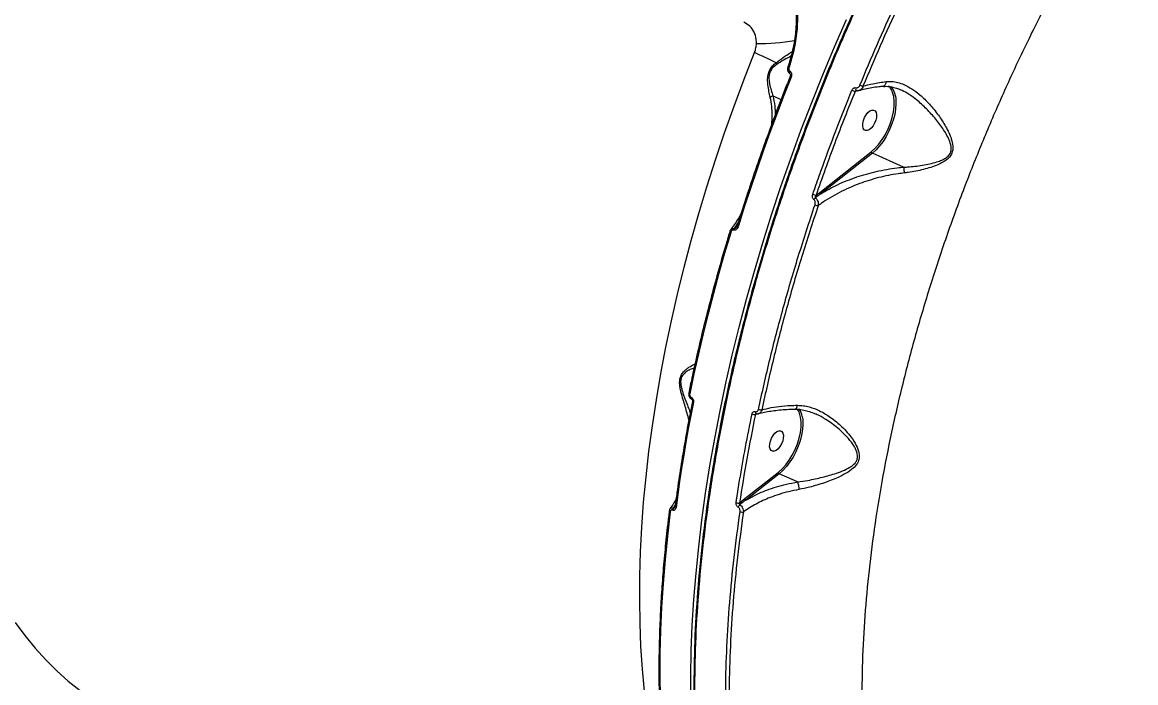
# Model space of a CAD drawing. Header units: millimetres. Extents: x -10374 to 11119, y -8221 to 9433.
# Drawn here: x -2109 to -1657.7, y -5404.5 to -5136.9 of the extents above; entities that cross this region are included whole.
import ezdxf

# ---------------------------------------------------------------- set-up
doc = ezdxf.new("R2010")
doc.units = ezdxf.units.MM
for name, color, linetype in [('DIKOM_ОБЪЕКТ', 7, 'Continuous'), ('DIKOM_РАЗМЕР_ЗОНА', 7, 'Continuous'), ('DIKOM_РАЗМЕР_ОБЪЕКТА', 7, 'Continuous')]:
    doc.layers.add(name, color=color, linetype=linetype)
doc.styles.add('style1', font='arial.ttf', dxfattribs={"width": 0.8})
doc.dimstyles.new('1-50', dxfattribs={"dimtxt": 300, "dimasz": 200, "dimexe": 100, "dimexo": 0, "dimgap": 100, "dimtad": 0, "dimdec": 0, "dimtxsty": 'style1', "dimcen": 0, "dimclrd": 7, "dimclre": 7, "dimadec": 1, "dimazin": 2, "dimtfac": 1, "dimtdec": 0, "dimtmove": 1, "dimatfit": 3, "dimfxl": 0, "dimlwd": 25, "dimlwe": 18, "dimarcsym": 0})

# ---------------------------------------------------------------- blocks, each defined once
blk = doc.blocks.new('*D16')
at = {"layer": 'Defpoints', "color": 0, "transparency": 16777216}
for p in [(-9045.1, 5161.67), (3694.49, 5161.67), (1813.16, -6719.94)]:
    blk.add_point(p, dxfattribs=at)
at = {"layer": 'DIKOM_РАЗМЕР_ОБЪЕКТА', "color": 7, "lineweight": 18, "transparency": 16777216}
for p, q in [((3694.49, 5161.67), (-9145.1, 5161.67)), ((1813.16, -6719.94), (-9145.1, -6719.94))]:
    blk.add_line(p, q, dxfattribs=at)
at = {"layer": 'DIKOM_РАЗМЕР_ОБЪЕКТА', "color": 7, "lineweight": 25, "transparency": 16777216}
for p, q in [((-9045.1, 4961.67), (-9045.1, -0.45)), ((-9045.1, -6519.94), (-9045.1, -1080.23))]:
    blk.add_line(p, q, dxfattribs=at)
at = {"layer": 'DIKOM_РАЗМЕР_ОБЪЕКТА', "color": 7, "transparency": 16777216}
for points in [[(-9078.43, 4961.67), (-9011.76, 4961.67), (-9045.1, 5161.67)], [(-9078.43, -6519.94), (-9011.76, -6519.94), (-9045.1, -6719.94)]]:
    blk.add_solid(points, dxfattribs=at)
at = {"layer": 'DIKOM_РАЗМЕР_ОБЪЕКТА', "color": 0, "transparency": 16777216, "insert": (-9045.1, -540.34), "char_height": 300, "attachment_point": 5, "rotation": 90, "style": 'style1'}
blk.add_mtext('11900', dxfattribs=at)
blk = doc.blocks.new('*D13')
at = {"layer": 'Defpoints', "color": 0, "transparency": 16777216}
for p in [(-10176.97, 7112.81), (3082.33, 7112.81), (2015.48, -8221.4)]:
    blk.add_point(p, dxfattribs=at)
at = {"layer": 'DIKOM_РАЗМЕР_ЗОНА', "color": 7, "lineweight": 18, "transparency": 16777216}
for p, q in [((3082.33, 7112.81), (-10276.97, 7112.81)), ((2015.48, -8221.4), (-10276.97, -8221.4))]:
    blk.add_line(p, q, dxfattribs=at)
at = {"layer": 'DIKOM_РАЗМЕР_ЗОНА', "color": 7, "lineweight": 25, "transparency": 16777216}
for p, q in [((-10176.97, 6912.81), (-10176.97, -14.41)), ((-10176.97, -8021.4), (-10176.97, -1094.19))]:
    blk.add_line(p, q, dxfattribs=at)
at = {"layer": 'DIKOM_РАЗМЕР_ЗОНА', "color": 7, "transparency": 16777216}
for points in [[(-10210.3, 6912.81), (-10143.64, 6912.81), (-10176.97, 7112.81)], [(-10210.3, -8021.4), (-10143.64, -8021.4), (-10176.97, -8221.4)]]:
    blk.add_solid(points, dxfattribs=at)
at = {"layer": 'DIKOM_РАЗМЕР_ЗОНА', "color": 0, "transparency": 16777216, "insert": (-10176.97, -554.3), "char_height": 300, "attachment_point": 5, "rotation": 90, "style": 'style1'}
blk.add_mtext('15300', dxfattribs=at)

msp = doc.modelspace()

# ---------------------------------------------------------------- linework, layer by layer
at = {"layer": 'DIKOM_ОБЪЕКТ', "color": 7, "linetype": 'Continuous', "lineweight": 15}
for p, q in [((-1798.67, -5154.96), (-1798.67, -5154.96)), ((-1797.87, -5156.73), (-1797.8, -5156.76)), ((-1804.74, -5166.7), (-1801.43, -5168.19)), ((-1770.34, -5164.56), (-1771.47, -5164.94)), ((-1753.07, -5164.21), (-1753.28, -5164.1)), ((-1785.78, -5205.81), (-1764.86, -5189.33)), ((-1764.45, -5189.91), (-1785.37, -5206.38)), ((-1751.79, -5195.61), (-1764.45, -5189.91)), ((-1787.27, -5207), (-1785.78, -5205.81)), ((-1820.61, -5221.12), (-1820.7, -5221.08)), ((-1818.74, -5217.8), (-1820.41, -5220.5)), ((-1820.41, -5220.5), (-1820.31, -5220.55)), ((-1820.31, -5220.55), (-1819.1, -5218.94)), ((-1837.88, -5288.87), (-1837.85, -5288.88)), ((-1837.69, -5289.6), (-1837.67, -5289.62)), ((-1810.99, -5295.5), (-1811.83, -5295.78)), ((-1811.57, -5295.48), (-1811.56, -5295.48)), ((-1816.11, -5329.93), (-1802.58, -5319.27)), ((-1802.17, -5319.85), (-1815.7, -5330.5)), ((-1794.8, -5323.17), (-1802.17, -5319.85)), ((-1818.27, -5331.65), (-1816.11, -5329.93)), ((-1845.41, -5334.6), (-1845.49, -5334.57)), ((-1844.3, -5332.27), (-1845.15, -5333.73)), ((-1845.15, -5333.73), (-1845.06, -5333.77)), ((-1845.06, -5333.77), (-1844.37, -5332.84))]:
    msp.add_line(p, q, dxfattribs=at)
at = {"layer": 'DIKOM_ОБЪЕКТ', "color": 7, "linetype": 'Continuous', "lineweight": 15, "flags": 128}
for points in [[(-1838.02, -5411.92), (-1838.04, -5401.86), (-1837.84, -5391.65), (-1837.42, -5381.29), (-1836.78, -5370.8), (-1835.92, -5360.18), (-1834.84, -5349.45), (-1833.54, -5338.61), (-1832.02, -5327.67), (-1830.29, -5316.64), (-1828.35, -5305.53), (-1826.19, -5294.35), (-1823.82, -5283.11), (-1821.24, -5271.82), (-1818.45, -5260.48), (-1815.46, -5249.12), (-1812.27, -5237.72), (-1808.87, -5226.32), (-1805.28, -5214.91), (-1801.5, -5203.5), (-1797.53, -5192.11), (-1793.37, -5180.75), (-1789.03, -5169.42), (-1784.5, -5158.13), (-1779.8, -5146.9), (-1774.93, -5135.73)], [(-1856.81, -5407.99), (-1857.63, -5398.99), (-1858.23, -5389.81), (-1858.6, -5380.45), (-1858.75, -5370.93), (-1858.68, -5361.25), (-1858.39, -5351.42), (-1857.87, -5341.45), (-1857.14, -5331.35), (-1856.18, -5321.13), (-1855.01, -5310.8), (-1853.61, -5300.37), (-1852, -5289.84), (-1850.17, -5279.24), (-1848.13, -5268.56), (-1845.87, -5257.81), (-1843.41, -5247.02), (-1840.74, -5236.18), (-1837.86, -5225.31), (-1834.78, -5214.42), (-1831.5, -5203.51), (-1828.02, -5192.61), (-1824.35, -5181.71), (-1820.49, -5170.83), (-1816.44, -5159.98), (-1812.21, -5149.17)], [(-1797.78, -5157.78), (-1797.82, -5157.77), (-1797.92, -5157.65), (-1797.98, -5157.48), (-1797.99, -5157.25), (-1797.96, -5157), (-1797.87, -5156.73)], [(-1797.71, -5157.82), (-1797.74, -5157.8), (-1797.85, -5157.69), (-1797.91, -5157.51), (-1797.92, -5157.29), (-1797.88, -5157.03), (-1797.8, -5156.76)], [(-1797.36, -5159.11), (-1800.32, -5166.6), (-1803.19, -5174.1), (-1805.99, -5181.62), (-1808.7, -5189.15), (-1811.33, -5196.69), (-1813.88, -5204.24), (-1816.35, -5211.79), (-1818.73, -5219.34)], [(-1771.14, -5163.41), (-1771.19, -5163.65), (-1771.21, -5163.88), (-1771.19, -5164.09), (-1771.14, -5164.27), (-1771.06, -5164.41), (-1770.96, -5164.5), (-1770.89, -5164.53)], [(-1764.86, -5189.33), (-1763.32, -5187.95), (-1761.84, -5186.29), (-1760.44, -5184.4), (-1759.17, -5182.32), (-1758.06, -5180.11), (-1757.12, -5177.81), (-1756.39, -5175.48), (-1755.88, -5173.18), (-1755.61, -5170.97), (-1755.57, -5168.89), (-1755.78, -5166.99), (-1756.22, -5165.33), (-1756.44, -5164.8)], [(-1755.1, -5166.76), (-1754.93, -5167.97), (-1754.86, -5169.93), (-1755.01, -5172.03), (-1755.38, -5174.24), (-1755.97, -5176.51), (-1756.75, -5178.78), (-1757.72, -5181.01), (-1758.85, -5183.14), (-1760.11, -5185.14), (-1761.49, -5186.96), (-1762.95, -5188.56), (-1764.45, -5189.91)], [(-1767.2, -5180.81), (-1767.78, -5180.48), (-1768.18, -5179.84), (-1768.36, -5178.94), (-1768.32, -5177.85), (-1768.05, -5176.66), (-1767.59, -5175.48), (-1766.95, -5174.38), (-1766.21, -5173.47), (-1765.41, -5172.81), (-1764.63, -5172.47), (-1763.92, -5172.46), (-1763.34, -5172.79), (-1762.94, -5173.43), (-1762.76, -5174.33), (-1762.8, -5175.42), (-1763.07, -5176.6), (-1763.53, -5177.79), (-1764.17, -5178.88), (-1764.91, -5179.8), (-1765.71, -5180.45), (-1766.49, -5180.8), (-1767.2, -5180.81)], [(-1819.13, -5219.04), (-1819.13, -5219.05), (-1819.12, -5219.09), (-1819.07, -5219.15), (-1818.98, -5219.21), (-1818.87, -5219.27), (-1818.73, -5219.34)], [(-1821.87, -5222.19), (-1824.32, -5230.4), (-1826.66, -5238.6), (-1828.89, -5246.8), (-1831.02, -5254.98), (-1833.05, -5263.14), (-1834.96, -5271.28), (-1836.77, -5279.4), (-1838.47, -5287.49)], [(-1822.27, -5221.88), (-1822.27, -5221.9), (-1822.26, -5221.95), (-1822.2, -5222), (-1822.12, -5222.06), (-1822.01, -5222.12), (-1821.87, -5222.19)], [(-1838.86, -5287.12), (-1838.86, -5287.13), (-1838.85, -5287.2), (-1838.8, -5287.27), (-1838.72, -5287.35), (-1838.61, -5287.42), (-1838.47, -5287.49)], [(-1836.98, -5290.89), (-1838.04, -5296.27), (-1839.04, -5301.64), (-1839.99, -5306.99), (-1840.9, -5312.33), (-1841.76, -5317.64), (-1842.56, -5322.94), (-1843.32, -5328.22), (-1844.03, -5333.47)], [(-1837.36, -5290.51), (-1837.36, -5290.52), (-1837.36, -5290.59), (-1837.31, -5290.66), (-1837.23, -5290.74), (-1837.12, -5290.81), (-1836.98, -5290.89)], [(-1794.15, -5294.78), (-1794.62, -5293.89), (-1794.77, -5293.65)], [(-1802.58, -5319.27), (-1801.05, -5317.89), (-1799.56, -5316.23), (-1798.17, -5314.34), (-1796.9, -5312.26), (-1795.78, -5310.05), (-1794.85, -5307.75), (-1794.12, -5305.42), (-1793.61, -5303.12), (-1793.34, -5300.9), (-1793.3, -5298.82), (-1793.51, -5296.93), (-1793.95, -5295.27), (-1794.15, -5294.78)], [(-1792.83, -5296.7), (-1792.66, -5297.91), (-1792.59, -5299.87), (-1792.74, -5301.97), (-1793.11, -5304.18), (-1793.7, -5306.45), (-1794.48, -5308.72), (-1795.45, -5310.95), (-1796.58, -5313.08), (-1797.84, -5315.08), (-1799.22, -5316.9), (-1800.67, -5318.5), (-1802.17, -5319.85)], [(-1804.93, -5310.75), (-1805.51, -5310.42), (-1805.9, -5309.78), (-1806.09, -5308.88), (-1806.05, -5307.79), (-1805.78, -5306.6), (-1805.31, -5305.42), (-1804.68, -5304.32), (-1803.94, -5303.41), (-1803.14, -5302.75), (-1802.35, -5302.41), (-1801.64, -5302.4), (-1801.07, -5302.73), (-1800.67, -5303.37), (-1800.48, -5304.27), (-1800.53, -5305.36), (-1800.79, -5306.54), (-1801.26, -5307.73), (-1801.89, -5308.82), (-1802.64, -5309.74), (-1803.43, -5310.39), (-1804.22, -5310.74), (-1804.93, -5310.75)], [(-1846.37, -5335.29), (-1847.51, -5345.07), (-1848.47, -5354.77), (-1849.26, -5364.37), (-1849.86, -5373.86), (-1850.28, -5383.25), (-1850.53, -5392.52), (-1850.59, -5401.68), (-1850.47, -5410.7)], [(-1846.75, -5334.88), (-1846.75, -5334.89), (-1846.74, -5334.97), (-1846.69, -5335.06), (-1846.61, -5335.14), (-1846.51, -5335.22), (-1846.37, -5335.29)], [(-2111.85, -5380.11), (-2107.92, -5385.45), (-2103.81, -5390.51), (-2099.51, -5395.27), (-2095.04, -5399.72), (-2090.39, -5403.88), (-2085.57, -5407.72)]]:
    msp.add_lwpolyline(points, dxfattribs=at)
at = {"layer": 'DIKOM_ОБЪЕКТ', "color": 7, "linetype": 'Continuous', "lineweight": 15}
for centre, radius, start, end in [((-1795.1, -5140.14), 0.654, 77.9476, 124.9393), ((-1810.79, -5050.19), 95.3, 269.6165, 278.9289), ((-1914.77, -5378.09), 250.85, 63.6619, 65.8678), ((-1800.73, -5152.58), 2.83, 194.423, 209.5605), ((-1797.41, -5152.46), 2.8, 243.2615, 253.1252), ((-1797.01, -5157.97), 1.19, 229.3356, 252.8555), ((-1763.41, -5148.98), 14.68, 245.5872, 250.791), ((-1761.74, -5167.02), 5.75, 22.8159, 47.551), ((-1763, -5168.01), 7.99, 8.955, 39.5631), ((-1803.97, -5169.2), 2.62, 107.1826, 134.6773), ((-1767.55, -5153.01), 12.55, 245.5157, 251.7897), ((-1764.13, -5189.25), 0.733, 186.7605, 244.3553), ((-1786.48, -5202.02), 5.04, 245.2825, 260.965), ((-1786.47, -5209.54), 1.83, 126.0938, 154.9314), ((-1785.05, -5205.72), 0.731, 186.6578, 244.3951), ((-1785.61, -5206.27), 5.02, 245.4837, 260.7889), ((-1818.92, -5221.62), 1.86, 143.1293, 163.0968), ((-1818.82, -5221.67), 1.87, 143.2186, 163.0831), ((-1837.27, -5289.11), 0.651, 158.3781, 230.0161), ((-1837.25, -5289.12), 0.65, 158.4051, 230.4819), ((-1809.58, -5291.49), 2.48, 245.6534, 277.1487), ((-1801.69, -5298.26), 9, 9.984, 30.8694), ((-1812.21, -5293.44), 2.37, 245.3209, 279.2146), ((-1811.2, -5294.85), 0.723, 165.5111, 239.4218), ((-1801.86, -5319.19), 0.731, 186.6578, 244.3951), ((-1815.38, -5329.84), 0.731, 186.6578, 244.3951), ((-1843.67, -5334.83), 1.84, 143.3474, 171.9316), ((-1843.59, -5334.86), 1.84, 143.2967, 171.9152), ((-1843.9, -5332.98), 0.509, 189.7779, 255.9413), ((-1818.83, -5329.72), 2.01, 245.6113, 286.1054), ((-1816.93, -5333.98), 2.01, 128.7559, 163.3697), ((-1817.23, -5333.36), 2.03, 245.9845, 284.9039)]:
    msp.add_arc(centre, radius, start, end, dxfattribs=at)
for points, knots in [([(-1832.2, -5466.02), (-1832.26, -5465.72), (-1833.33, -5459.79), (-1834.68, -5447.49), (-1836.16, -5429.13), (-1836.74, -5410.04), (-1836.52, -5390.41), (-1835.47, -5370.27), (-1833.58, -5349.65), (-1830.86, -5328.59), (-1827.33, -5307.17), (-1823.02, -5285.47), (-1817.93, -5263.62), (-1812.08, -5241.66), (-1805.47, -5219.64), (-1798.11, -5197.59), (-1790.04, -5175.59), (-1781.3, -5153.72), (-1771.92, -5132.11), (-1762.57, -5112.16), (-1753.37, -5093.85), (-1744.48, -5077.12), (-1735.23, -5060.69), (-1725.55, -5044.41), (-1715.42, -5028.33), (-1704.86, -5012.49), (-1694.03, -4997.07), (-1686.59, -4987.23), (-1682.88, -4982.3)], [0, 0, 0, 0, 0.002248, 0.044575, 0.086969, 0.129363, 0.17169, 0.213883, 0.256077, 0.298403, 0.340797, 0.383192, 0.425518, 0.467712, 0.509905, 0.552231, 0.594625, 0.63702, 0.679346, 0.72154, 0.755729, 0.789954, 0.824178, 0.858367, 0.893756, 0.929184, 0.964611, 1, 1, 1, 1]), ([(-1682.36, -4982.08), (-1684.95, -4985.5), (-1692, -4994.79), (-1703.21, -5010.56), (-1715.85, -5029.53), (-1728.06, -5049.15), (-1739.79, -5069.3), (-1750.98, -5089.91), (-1761.6, -5110.9), (-1771.61, -5132.25), (-1781.01, -5153.91), (-1789.77, -5175.83), (-1797.86, -5197.89), (-1805.24, -5219.99), (-1811.87, -5242.06), (-1817.73, -5264.07), (-1822.83, -5285.98), (-1827.15, -5307.72), (-1830.69, -5329.2), (-1833.41, -5350.3), (-1835.31, -5370.97), (-1836.37, -5391.16), (-1836.59, -5410.84), (-1835.99, -5429.96), (-1834.57, -5448.43), (-1832.34, -5466.17), (-1829.29, -5483.1), (-1825.42, -5499.19), (-1820.74, -5514.43), (-1815.29, -5528.77), (-1809.07, -5542.15), (-1802.15, -5554.53), (-1794.8, -5565.22), (-1789.5, -5572.09), (-1786.65, -5575.05), (-1786.36, -5575.35)], [0, 0, 0, 0, 0.018445, 0.05007, 0.081795, 0.11357, 0.145346, 0.17707, 0.208695, 0.24032, 0.272045, 0.30382, 0.335595, 0.36732, 0.398945, 0.43057, 0.462294, 0.494069, 0.525845, 0.557569, 0.589194, 0.620819, 0.652544, 0.684319, 0.716094, 0.747819, 0.779444, 0.811069, 0.842793, 0.874568, 0.906344, 0.938068, 0.969693, 0.99689, 1, 1, 1, 1]), ([(-1658.94, -5068.91), (-1662.23, -5074.09), (-1668.83, -5084.45), (-1678.28, -5100.49), (-1687.39, -5116.84), (-1696.23, -5133.72), (-1704.74, -5151.1), (-1712.91, -5168.95), (-1720.59, -5186.99), (-1727.96, -5205.7), (-1734.96, -5225.03), (-1741.5, -5244.95), (-1747.44, -5265.05), (-1752.72, -5285.27), (-1757.32, -5305.54), (-1761.12, -5325.38), (-1764.14, -5344.75), (-1766.4, -5363.58), (-1767.94, -5382.23), (-1768.72, -5400.59), (-1768.73, -5418.62), (-1767.96, -5435.88), (-1766.43, -5452.35), (-1764.2, -5468), (-1761.21, -5483.09), (-1757.44, -5497.56), (-1752.9, -5511.32), (-1748.03, -5523.25), (-1743, -5533.51), (-1737.99, -5542.32), (-1732.54, -5550.55), (-1726.69, -5558.17), (-1720.45, -5565.16), (-1713.82, -5571.49), (-1706.83, -5577.23), (-1701.86, -5580.5), (-1699.37, -5582.13)], [0, 0, 0, 0, 0.027766, 0.055564, 0.083362, 0.111128, 0.140031, 0.168973, 0.197914, 0.226818, 0.258245, 0.289696, 0.321123, 0.353467, 0.385838, 0.418183, 0.449506, 0.480853, 0.512176, 0.544412, 0.576676, 0.608912, 0.640161, 0.671434, 0.702682, 0.734841, 0.767027, 0.799186, 0.824146, 0.849107, 0.874267, 0.899426, 0.924469, 0.949512, 0.974756, 1, 1, 1, 1]), ([(-1769.48, -5162.35), (-1767.19, -5156.9), (-1762.61, -5146), (-1755.25, -5129.79), (-1747.58, -5113.69), (-1742.17, -5103.11), (-1739.46, -5097.82)], [0, 0, 0, 0, 0.249099, 0.498196, 0.749096, 1, 1, 1, 1]), ([(-1738.29, -5098.46), (-1740.97, -5103.7), (-1746.33, -5114.18), (-1753.98, -5130.2), (-1761.34, -5146.41), (-1765.94, -5157.37), (-1768.24, -5162.84)], [0, 0, 0, 0, 0.249101, 0.4982, 0.749101, 1, 1, 1, 1]), ([(-1796.24, -5125), (-1796.12, -5125.55), (-1795.77, -5127.32), (-1795.44, -5130.43), (-1795.26, -5134.27), (-1795.29, -5137.34), (-1795.45, -5139.12), (-1795.5, -5139.6)], [0, 0, 0, 0, 0.118267, 0.38021, 0.642125, 0.903774, 1, 1, 1, 1]), ([(-1795.69, -5124.59), (-1795.32, -5126.99), (-1794.59, -5131.86), (-1794.84, -5136.93), (-1794.96, -5139.5)], [0, 0, 0, 0, 0.494176, 1, 1, 1, 1]), ([(-1811.43, -5145.49), (-1811.44, -5144.91), (-1811.47, -5143.28), (-1812.3, -5140.78), (-1814.01, -5138.33), (-1815.66, -5137.38), (-1816.49, -5136.89)], [0, 0, 0, 0, 0.152963, 0.428372, 0.711454, 1, 1, 1, 1]), ([(-1795.49, -5139.6), (-1795.51, -5139.88), (-1795.6, -5141.45), (-1796, -5144.32), (-1796.73, -5148.19), (-1797.62, -5151.76), (-1798.37, -5153.98), (-1798.69, -5154.95)], [0, 0, 0, 0, 0.054091, 0.30319, 0.553791, 0.805786, 1, 1, 1, 1]), ([(-1794.96, -5139.5), (-1795.25, -5142.11), (-1795.85, -5147.4), (-1797.42, -5152.54), (-1798.22, -5155.14)], [0, 0, 0, 0, 0.493841, 1, 1, 1, 1]), ([(-1812.21, -5149.17), (-1812.19, -5149.11), (-1811.95, -5148.51), (-1811.58, -5147.29), (-1811.48, -5146.09), (-1811.43, -5145.49)], [0, 0, 0, 0, 0.046764, 0.51424, 1, 1, 1, 1]), ([(-1803.48, -5153.28), (-1802.5, -5152.56), (-1800.51, -5151.09), (-1798.28, -5149.63), (-1797.22, -5148.91), (-1796.9, -5148.69)], [0, 0, 0, 0, 0.403093, 0.816251, 1, 1, 1, 1]), ([(-1805.81, -5167.34), (-1805.99, -5166.52), (-1806.35, -5164.89), (-1806.78, -5162.43), (-1806.96, -5160.01), (-1806.74, -5157.88), (-1805.97, -5155.98), (-1804.86, -5154.48), (-1803.95, -5153.69), (-1803.48, -5153.28)], [0, 0, 0, 0, 0.183645, 0.369222, 0.509068, 0.652201, 0.750848, 0.870212, 1, 1, 1, 1]), ([(-1803.2, -5153.97), (-1803.66, -5154.31), (-1804.54, -5154.95), (-1805.63, -5156.25), (-1806.29, -5157.86), (-1806.38, -5159.08), (-1806.33, -5160.47), (-1806.07, -5162.14), (-1805.48, -5164.42), (-1804.99, -5165.94), (-1804.74, -5166.7)], [0, 0, 0, 0, 0.129807, 0.245115, 0.338455, 0.455786, 0.477234, 0.617721, 0.808696, 1, 1, 1, 1]), ([(-1797.39, -5150.61), (-1797.41, -5150.63), (-1798.21, -5151.05), (-1800.17, -5152.06), (-1802.19, -5153.34), (-1803.2, -5153.97)], [0, 0, 0, 0, 0.01397, 0.507445, 1, 1, 1, 1]), ([(-1798.66, -5154.96), (-1798.69, -5155.05), (-1798.83, -5155.43), (-1798.87, -5156.1), (-1798.69, -5156.87), (-1798.33, -5157.42), (-1798, -5157.72), (-1797.79, -5157.77), (-1797.78, -5157.78)], [0, 0, 0, 0, 0.081036, 0.373666, 0.604024, 0.802554, 0.987187, 1, 1, 1, 1]), ([(-1798.22, -5155.14), (-1798.27, -5155.3), (-1798.35, -5155.63), (-1798.33, -5156.08), (-1798.2, -5156.43), (-1798.04, -5156.64), (-1797.92, -5156.71), (-1797.87, -5156.73)], [0, 0, 0, 0, 0.27346, 0.539291, 0.738713, 0.898869, 1, 1, 1, 1]), ([(-1797.8, -5156.76), (-1797.72, -5156.81), (-1797.53, -5156.92), (-1797.3, -5157.25), (-1797.15, -5157.75), (-1797.13, -5158.41), (-1797.28, -5158.87), (-1797.36, -5159.11)], [0, 0, 0, 0, 0.120548, 0.278383, 0.470554, 0.7208, 1, 1, 1, 1]), ([(-1797.73, -5157.81), (-1797.73, -5157.82), (-1797.71, -5157.84), (-1797.68, -5157.93), (-1797.65, -5158.08), (-1797.65, -5158.34), (-1797.69, -5158.62), (-1797.77, -5158.8), (-1797.8, -5158.87)], [0, 0, 0, 0, 0.080599, 0.186083, 0.310761, 0.514774, 0.814484, 1, 1, 1, 1]), ([(-1797.79, -5158.88), (-1798.53, -5160.75), (-1800.69, -5166.18), (-1804.15, -5175.2), (-1808.09, -5185.93), (-1811.87, -5196.7), (-1815.41, -5207.28), (-1817.79, -5214.73), (-1818.99, -5218.59), (-1819.13, -5219.04)], [0, 0, 0, 0, 0.093994, 0.272578, 0.451164, 0.62975, 0.808337, 0.977528, 1, 1, 1, 1]), ([(-1771.14, -5163.41), (-1771, -5163.43), (-1770.72, -5163.46), (-1770.28, -5163.3), (-1769.87, -5163), (-1769.62, -5162.65), (-1769.51, -5162.41), (-1769.48, -5162.35)], [0, 0, 0, 0, 0.216884, 0.433579, 0.661976, 0.908084, 1, 1, 1, 1]), ([(-1768.24, -5162.84), (-1768.28, -5162.95), (-1768.41, -5163.33), (-1768.77, -5163.88), (-1769.29, -5164.34), (-1769.65, -5164.44), (-1769.79, -5164.48)], [0, 0, 0, 0, 0.129436, 0.476106, 0.801206, 1, 1, 1, 1]), ([(-1769.78, -5164.5), (-1769, -5164.29), (-1767.4, -5163.85), (-1764.7, -5163.33), (-1762.22, -5162.95), (-1760.57, -5162.8), (-1759.97, -5162.75)], [0, 0, 0, 0, 0.273555, 0.554699, 0.837037, 1, 1, 1, 1]), ([(-1768.24, -5162.84), (-1766.93, -5162.47), (-1764.07, -5161.67), (-1760.67, -5161.19), (-1758.83, -5160.93)], [0, 0, 0, 0, 0.460483, 1, 1, 1, 1]), ([(-1759.97, -5162.7), (-1759.88, -5162.69), (-1759.63, -5162.67), (-1759.28, -5162.34), (-1758.99, -5161.77), (-1758.87, -5161.25), (-1758.84, -5160.97), (-1758.83, -5160.93)], [0, 0, 0, 0, 0.158889, 0.433647, 0.708409, 0.955639, 1, 1, 1, 1]), ([(-1759.95, -5162.92), (-1759.53, -5162.88), (-1758.48, -5162.8), (-1756.72, -5163.02), (-1754.84, -5163.46), (-1753.62, -5163.98), (-1753.08, -5164.21)], [0, 0, 0, 0, 0.185019, 0.472444, 0.763796, 1, 1, 1, 1]), ([(-1758.83, -5160.93), (-1758.09, -5160.88), (-1756.54, -5160.79), (-1754.12, -5161.22), (-1751.36, -5162.17), (-1748.35, -5163.82), (-1744.83, -5166.46), (-1741.19, -5170.04), (-1737.67, -5174.4), (-1735.13, -5178.32), (-1733.43, -5181.56), (-1732.35, -5184.21), (-1731.73, -5186.71), (-1731.8, -5189.02), (-1732.55, -5190.89), (-1733.98, -5192.44), (-1735.83, -5193.68), (-1739.04, -5195.21), (-1743.75, -5196.65), (-1748.37, -5197.57), (-1751, -5197.9), (-1751.54, -5197.96)], [0, 0, 0, 0, 0.039976, 0.083301, 0.127735, 0.188046, 0.250236, 0.333884, 0.419985, 0.501351, 0.543033, 0.584665, 0.629795, 0.658134, 0.686964, 0.718049, 0.752932, 0.78876, 0.881013, 0.975869, 1, 1, 1, 1]), ([(-1805.24, -5178.24), (-1805.15, -5177.03), (-1804.98, -5174.57), (-1805.16, -5170.91), (-1805.59, -5168.53), (-1805.81, -5167.34)], [0, 0, 0, 0, 0.326633, 0.662019, 1, 1, 1, 1]), ([(-1804.74, -5166.7), (-1804.46, -5168.06), (-1803.93, -5170.61), (-1803.88, -5173.27), (-1803.85, -5174.51)], [0, 0, 0, 0, 0.53649, 1, 1, 1, 1]), ([(-1788.59, -5206.6), (-1788.37, -5205.97), (-1787.3, -5202.86), (-1784.27, -5194.25), (-1779.31, -5180.79), (-1774.94, -5169.89), (-1772.75, -5164.44)], [0, 0, 0, 0, 0.044146, 0.220718, 0.610013, 1, 1, 1, 1]), ([(-1771.47, -5164.94), (-1774.26, -5171.91), (-1779.84, -5185.87), (-1784.79, -5199.95), (-1787.27, -5207)], [0, 0, 0, 0, 0.499276, 1, 1, 1, 1]), ([(-1772.75, -5164.44), (-1772.73, -5164.37), (-1772.62, -5164.15), (-1772.38, -5163.81), (-1771.99, -5163.51), (-1771.56, -5163.36), (-1771.28, -5163.39), (-1771.14, -5163.41)], [0, 0, 0, 0, 0.091983, 0.335657, 0.563058, 0.781438, 1, 1, 1, 1]), ([(-1770.95, -5164.55), (-1770.99, -5164.56), (-1771.09, -5164.59), (-1771.25, -5164.7), (-1771.39, -5164.83), (-1771.45, -5164.91), (-1771.47, -5164.94)], [0, 0, 0, 0, 0.143583, 0.474831, 0.854434, 1, 1, 1, 1]), ([(-1770.96, -5164.55), (-1770.94, -5164.54), (-1770.9, -5164.52), (-1770.89, -5164.53), (-1770.89, -5164.53), (-1770.89, -5164.53)], [0, 0, 0, 0, 0.20323, 0.874871, 1, 1, 1, 1]), ([(-1770.88, -5164.52), (-1770.86, -5164.53), (-1770.59, -5164.63), (-1770.19, -5164.63), (-1769.87, -5164.51), (-1769.78, -5164.47)], [0, 0, 0, 0, 0.077803, 0.764072, 1, 1, 1, 1]), ([(-1751.79, -5195.62), (-1751.79, -5195.62), (-1751.26, -5195.59), (-1748.69, -5195.43), (-1744.12, -5194.97), (-1739.48, -5193.94), (-1736.26, -5192.8), (-1734.47, -5191.83), (-1733.14, -5190.61), (-1732.65, -5189.51), (-1732.43, -5188.42), (-1732.48, -5186.79), (-1733.57, -5183.71), (-1735.83, -5179.83), (-1739.18, -5175.56), (-1742.9, -5171.46), (-1746.68, -5168.14), (-1750.09, -5165.67), (-1752.15, -5164.67), (-1753.07, -5164.21)], [0, 0, 0, 0, 0.000103, 0.028589, 0.139086, 0.24945, 0.289638, 0.329624, 0.362899, 0.387401, 0.393003, 0.42324, 0.473725, 0.570079, 0.666773, 0.767622, 0.868345, 0.940416, 1, 1, 1, 1]), ([(-1751.54, -5197.96), (-1752.34, -5198.06), (-1754.5, -5198.32), (-1757.96, -5198.93), (-1763.26, -5200.14), (-1768.58, -5201.82), (-1773.79, -5203.93), (-1777.81, -5205.84), (-1781.61, -5207.96), (-1784.45, -5209.8), (-1785.99, -5210.92), (-1786.41, -5211.22)], [0, 0, 0, 0, 0.060125, 0.160988, 0.261863, 0.468975, 0.588412, 0.707849, 0.830648, 0.953434, 1, 1, 1, 1]), ([(-1785.37, -5206.38), (-1783.14, -5205.11), (-1779.78, -5203.19), (-1774.74, -5201.03), (-1769.6, -5199.13), (-1764.2, -5197.59), (-1758.64, -5196.47), (-1754.93, -5195.91), (-1752.64, -5195.69), (-1751.79, -5195.61)], [0, 0, 0, 0, 0.235539, 0.356044, 0.476527, 0.701664, 0.817303, 0.932923, 1, 1, 1, 1]), ([(-1751.79, -5195.61), (-1751.79, -5195.61), (-1751.79, -5195.61), (-1751.79, -5195.61), (-1751.79, -5195.62), (-1751.79, -5195.62)], [0, 0, 0, 0, 0.432543, 0.793004, 1, 1, 1, 1]), ([(-1751.79, -5195.62), (-1751.76, -5195.81), (-1751.71, -5196.19), (-1751.62, -5196.98), (-1751.57, -5197.59), (-1751.54, -5197.91), (-1751.54, -5197.96)], [0, 0, 0, 0, 0.315699, 0.631444, 0.943719, 1, 1, 1, 1]), ([(-1788.13, -5208.77), (-1788.16, -5208.75), (-1788.29, -5208.66), (-1788.5, -5208.41), (-1788.69, -5207.93), (-1788.77, -5207.29), (-1788.65, -5206.85), (-1788.59, -5206.6)], [0, 0, 0, 0, 0.043983, 0.224536, 0.433705, 0.687509, 1, 1, 1, 1]), ([(-1787.27, -5207), (-1787.35, -5207.13), (-1787.49, -5207.35), (-1787.61, -5207.66), (-1787.63, -5207.87), (-1787.61, -5207.99), (-1787.58, -5208.04), (-1787.56, -5208.06), (-1787.55, -5208.06)], [0, 0, 0, 0, 0.369463, 0.644597, 0.837145, 0.926907, 0.971146, 1, 1, 1, 1]), ([(-1785.37, -5206.38), (-1785.58, -5206.55), (-1786.31, -5207.1), (-1787.04, -5207.66), (-1787.55, -5208.06)], [0, 0, 0, 0, 0.291253, 1, 1, 1, 1]), ([(-1787.55, -5208.06), (-1787.52, -5208.09), (-1787.31, -5208.23), (-1786.95, -5208.59), (-1786.57, -5209.27), (-1786.34, -5210.13), (-1786.34, -5210.81), (-1786.4, -5211.16), (-1786.41, -5211.22)], [0, 0, 0, 0, 0.039522, 0.232589, 0.443711, 0.686745, 0.947957, 1, 1, 1, 1]), ([(-1810.6, -5293.75), (-1809.09, -5286.93), (-1806.06, -5273.3), (-1800.62, -5252.6), (-1794.59, -5231.76), (-1789.99, -5217.81), (-1787.69, -5210.84)], [0, 0, 0, 0, 0.248599, 0.497194, 0.748598, 1, 1, 1, 1]), ([(-1786.41, -5211.22), (-1788.68, -5218.1), (-1793.22, -5231.86), (-1799.23, -5252.58), (-1804.68, -5273.31), (-1807.74, -5287.07), (-1809.27, -5293.95)], [0, 0, 0, 0, 0.248596, 0.497194, 0.748598, 1, 1, 1, 1]), ([(-1787.69, -5210.84), (-1787.63, -5210.59), (-1787.52, -5210.15), (-1787.6, -5209.54), (-1787.78, -5209.1), (-1787.99, -5208.87), (-1788.11, -5208.78), (-1788.13, -5208.77)], [0, 0, 0, 0, 0.327779, 0.573927, 0.779628, 0.962782, 1, 1, 1, 1]), ([(-1817.69, -5214.49), (-1817.88, -5214.84), (-1818.96, -5216.74), (-1820.34, -5218.89), (-1821.6, -5220.66), (-1821.8, -5220.93)], [0, 0, 0, 0, 0.159799, 0.869369, 1, 1, 1, 1]), ([(-1821.82, -5220.95), (-1821.86, -5221), (-1822.07, -5221.27), (-1822.22, -5221.6), (-1822.27, -5221.88), (-1822.27, -5221.89)], [0, 0, 0, 0, 0.200603, 0.973833, 1, 1, 1, 1]), ([(-1820.7, -5221.08), (-1820.77, -5221.06), (-1820.9, -5221.02), (-1821.12, -5221.08), (-1821.4, -5221.28), (-1821.68, -5221.66), (-1821.81, -5222.01), (-1821.87, -5222.19)], [0, 0, 0, 0, 0.12068, 0.240719, 0.416918, 0.695013, 1, 1, 1, 1]), ([(-1821.79, -5220.94), (-1821.71, -5220.82), (-1821.54, -5220.57), (-1821.17, -5220.42), (-1820.78, -5220.38), (-1820.54, -5220.46), (-1820.41, -5220.5)], [0, 0, 0, 0, 0.266585, 0.556896, 0.772444, 1, 1, 1, 1]), ([(-1818.73, -5219.34), (-1818.84, -5219.64), (-1819.05, -5220.2), (-1819.5, -5220.81), (-1819.94, -5221.11), (-1820.3, -5221.21), (-1820.51, -5221.15), (-1820.61, -5221.12)], [0, 0, 0, 0, 0.304771, 0.587686, 0.766541, 0.882928, 1, 1, 1, 1]), ([(-1820.31, -5220.55), (-1820.3, -5220.55), (-1820.27, -5220.56), (-1820.2, -5220.54), (-1820.04, -5220.46), (-1819.79, -5220.23), (-1819.64, -5219.98), (-1819.55, -5219.84)], [0, 0, 0, 0, 0.046715, 0.104249, 0.208836, 0.545238, 1, 1, 1, 1]), ([(-1819.15, -5219.03), (-1819.16, -5219.11), (-1819.23, -5219.42), (-1819.41, -5219.74), (-1819.55, -5219.91), (-1819.57, -5219.93)], [0, 0, 0, 0, 0.218043, 0.898973, 1, 1, 1, 1]), ([(-1822.27, -5221.88), (-1822.84, -5223.78), (-1824.49, -5229.26), (-1827.09, -5238.33), (-1830.01, -5249.09), (-1832.74, -5259.82), (-1835.28, -5270.52), (-1837.31, -5279.61), (-1838.45, -5285.13), (-1838.86, -5287.12)], [0, 0, 0, 0, 0.086465, 0.250742, 0.415021, 0.579307, 0.743591, 0.907881, 1, 1, 1, 1]), ([(-1838.81, -5298.02), (-1839.04, -5297.1), (-1839.68, -5294.55), (-1840.9, -5290.73), (-1841.9, -5287.23), (-1842.4, -5284.93), (-1842.6, -5283.16), (-1842.5, -5281.44), (-1841.96, -5279.82), (-1841.04, -5278.53), (-1839.91, -5277.49), (-1838.37, -5276.42), (-1837.09, -5275.7), (-1836.4, -5275.45), (-1836.35, -5275.43)], [0, 0, 0, 0, 0.106482, 0.29577, 0.405325, 0.460811, 0.517906, 0.571324, 0.624863, 0.696742, 0.768083, 0.839585, 0.987713, 1, 1, 1, 1]), ([(-1836.71, -5277.07), (-1836.96, -5277.15), (-1837.72, -5277.38), (-1839.08, -5277.98), (-1840.52, -5278.98), (-1841.61, -5280.2), (-1842.13, -5281.63), (-1842.19, -5283.17), (-1841.94, -5284.7), (-1841.65, -5285.76), (-1841.15, -5287.38), (-1840.13, -5290.2), (-1838.95, -5293.11), (-1838.34, -5294.87), (-1838.26, -5295.11)], [0, 0, 0, 0, 0.05674, 0.171905, 0.286094, 0.366975, 0.425287, 0.483449, 0.542386, 0.601701, 0.6114, 0.740389, 0.965097, 1, 1, 1, 1]), ([(-1838.84, -5287.12), (-1838.86, -5287.18), (-1838.94, -5287.48), (-1838.89, -5288.11), (-1838.59, -5288.84), (-1838.16, -5289.37), (-1837.81, -5289.52), (-1837.68, -5289.58)], [0, 0, 0, 0, 0.06085, 0.324056, 0.610135, 0.852658, 1, 1, 1, 1]), ([(-1838.47, -5287.49), (-1838.49, -5287.61), (-1838.52, -5287.86), (-1838.43, -5288.25), (-1838.25, -5288.58), (-1838.05, -5288.78), (-1837.92, -5288.85), (-1837.88, -5288.87)], [0, 0, 0, 0, 0.233582, 0.46734, 0.695424, 0.908537, 1, 1, 1, 1]), ([(-1837.85, -5288.88), (-1837.8, -5288.91), (-1837.61, -5289), (-1837.31, -5289.29), (-1837.05, -5289.77), (-1836.92, -5290.34), (-1836.96, -5290.7), (-1836.98, -5290.89)], [0, 0, 0, 0, 0.093201, 0.303962, 0.530243, 0.765215, 1, 1, 1, 1]), ([(-1837.36, -5290.51), (-1837.73, -5292.37), (-1838.79, -5297.75), (-1840.41, -5306.62), (-1842.14, -5317.08), (-1843.45, -5325.89), (-1844.16, -5331.2), (-1844.4, -5333.06)], [0, 0, 0, 0, 0.129326, 0.375038, 0.620767, 0.866496, 1, 1, 1, 1]), ([(-1837.66, -5289.62), (-1837.66, -5289.62), (-1837.65, -5289.63), (-1837.59, -5289.67), (-1837.52, -5289.75), (-1837.44, -5289.89), (-1837.37, -5290.06), (-1837.34, -5290.27), (-1837.35, -5290.43), (-1837.36, -5290.5), (-1837.37, -5290.51)], [0, 0, 0, 0, 0.100589, 0.206758, 0.312779, 0.450563, 0.592055, 0.762844, 0.955251, 1, 1, 1, 1]), ([(-1811.9, -5294.67), (-1811.77, -5294.69), (-1811.49, -5294.73), (-1811.11, -5294.58), (-1810.8, -5294.28), (-1810.65, -5293.97), (-1810.61, -5293.78), (-1810.6, -5293.75)], [0, 0, 0, 0, 0.236425, 0.472933, 0.709959, 0.946872, 1, 1, 1, 1]), ([(-1809.27, -5293.95), (-1809.28, -5294.01), (-1809.35, -5294.32), (-1809.59, -5294.83), (-1810.01, -5295.29), (-1810.35, -5295.39), (-1810.48, -5295.43)], [0, 0, 0, 0, 0.078485, 0.428051, 0.777588, 1, 1, 1, 1]), ([(-1810.46, -5295.49), (-1809.72, -5295.29), (-1808.21, -5294.89), (-1805.64, -5294.42), (-1802.88, -5294.04), (-1799.9, -5293.79), (-1797.53, -5293.66), (-1796.11, -5293.66), (-1795.78, -5293.66)], [0, 0, 0, 0, 0.185223, 0.373211, 0.562696, 0.752945, 0.943251, 1, 1, 1, 1]), ([(-1809.27, -5293.95), (-1808.04, -5293.63), (-1805.55, -5292.99), (-1801.14, -5292.39), (-1797.48, -5292.15), (-1795.31, -5292.11), (-1794.85, -5292.1)], [0, 0, 0, 0, 0.299157, 0.603985, 0.916332, 1, 1, 1, 1]), ([(-1795.8, -5293.62), (-1795.72, -5293.61), (-1795.51, -5293.6), (-1795.21, -5293.25), (-1795, -5292.75), (-1794.89, -5292.33), (-1794.86, -5292.15), (-1794.85, -5292.1)], [0, 0, 0, 0, 0.215972, 0.503336, 0.790665, 0.952135, 1, 1, 1, 1]), ([(-1795.8, -5293.68), (-1795.54, -5293.67), (-1794.57, -5293.63), (-1792.81, -5293.88), (-1790.54, -5294.42), (-1788.75, -5295.02), (-1787.74, -5295.5), (-1787.5, -5295.62)], [0, 0, 0, 0, 0.094342, 0.353136, 0.625696, 0.910932, 1, 1, 1, 1]), ([(-1794.85, -5292.1), (-1794.04, -5292.14), (-1792.4, -5292.2), (-1789.38, -5292.85), (-1785.83, -5294.21), (-1781.54, -5296.71), (-1777.17, -5300.23), (-1773.48, -5304.25), (-1770.98, -5308.06), (-1769.8, -5311.03), (-1769.66, -5313.57), (-1770.43, -5315.78), (-1772.3, -5317.85), (-1775.04, -5319.68), (-1778.94, -5321.64), (-1783.9, -5323.55), (-1789.28, -5325.21), (-1792.76, -5325.93), (-1794.18, -5326.22)], [0, 0, 0, 0, 0.040094, 0.080887, 0.149969, 0.221161, 0.312568, 0.406695, 0.468104, 0.518449, 0.550952, 0.585753, 0.63085, 0.688551, 0.747827, 0.839793, 0.93458, 1, 1, 1, 1]), ([(-1819.66, -5331.55), (-1819.57, -5330.95), (-1819.11, -5327.94), (-1817.92, -5320.48), (-1815.94, -5309.12), (-1814.11, -5300.11), (-1813.2, -5295.6)], [0, 0, 0, 0, 0.050766, 0.253848, 0.626694, 1, 1, 1, 1]), ([(-1811.83, -5295.78), (-1813.04, -5301.8), (-1815.47, -5313.85), (-1817.34, -5325.71), (-1818.27, -5331.65)], [0, 0, 0, 0, 0.499448, 1, 1, 1, 1]), ([(-1813.2, -5295.6), (-1813.19, -5295.56), (-1813.15, -5295.37), (-1813, -5295.06), (-1812.7, -5294.77), (-1812.31, -5294.61), (-1812.04, -5294.65), (-1811.9, -5294.67)], [0, 0, 0, 0, 0.054619, 0.291336, 0.527805, 0.763957, 1, 1, 1, 1]), ([(-1811.56, -5295.48), (-1811.59, -5295.49), (-1811.66, -5295.51), (-1811.75, -5295.6), (-1811.81, -5295.71), (-1811.82, -5295.77), (-1811.83, -5295.78)], [0, 0, 0, 0, 0.202339, 0.559629, 0.917567, 1, 1, 1, 1]), ([(-1811.57, -5295.46), (-1811.52, -5295.48), (-1811.22, -5295.59), (-1810.82, -5295.6), (-1810.54, -5295.47), (-1810.5, -5295.45)], [0, 0, 0, 0, 0.129884, 0.892679, 1, 1, 1, 1]), ([(-1794.8, -5323.17), (-1794.79, -5323.17), (-1793.39, -5323), (-1789.96, -5322.45), (-1784.62, -5321.31), (-1779.69, -5319.86), (-1775.72, -5318.42), (-1773, -5316.98), (-1771.2, -5315.38), (-1770.61, -5314.04), (-1770.4, -5312.85), (-1770.53, -5311.57), (-1771.1, -5310.03), (-1772.21, -5307.99), (-1774.56, -5304.95), (-1778.37, -5301.21), (-1782.88, -5298.05), (-1785.96, -5296.17), (-1787.42, -5295.64), (-1787.5, -5295.61)], [0, 0, 0, 0, 0.000071, 0.078303, 0.190247, 0.302307, 0.370929, 0.439255, 0.489209, 0.517831, 0.526288, 0.561003, 0.589211, 0.617526, 0.689102, 0.800035, 0.910989, 0.995081, 1, 1, 1, 1]), ([(-1815.7, -5330.5), (-1814.38, -5329.76), (-1811.71, -5328.28), (-1807.51, -5326.52), (-1803.34, -5325.11), (-1799.21, -5323.99), (-1796.3, -5323.45), (-1794.8, -5323.17)], [0, 0, 0, 0, 0.219897, 0.442784, 0.62367, 0.806262, 1, 1, 1, 1]), ([(-1794.8, -5323.17), (-1794.73, -5323.36), (-1794.61, -5323.73), (-1794.43, -5324.51), (-1794.28, -5325.33), (-1794.21, -5325.9), (-1794.18, -5326.18), (-1794.18, -5326.22)], [0, 0, 0, 0, 0.244021, 0.487989, 0.732049, 0.957126, 1, 1, 1, 1]), ([(-1794.8, -5323.17), (-1794.8, -5323.17), (-1794.8, -5323.17), (-1794.8, -5323.17), (-1794.8, -5323.17), (-1794.8, -5323.17)], [0, 0, 0, 0, 0.500727, 0.915445, 1, 1, 1, 1]), ([(-1843.99, -5329.98), (-1844.58, -5331.05), (-1845.33, -5332.4), (-1846.24, -5333.69), (-1846.42, -5333.96)], [0, 0, 0, 0, 0.792722, 1, 1, 1, 1]), ([(-1794.18, -5326.22), (-1795.59, -5326.51), (-1798.33, -5327.05), (-1802.23, -5328.17), (-1806.72, -5329.76), (-1811.77, -5332.04), (-1815.05, -5334.22), (-1816.7, -5335.33)], [0, 0, 0, 0, 0.164805, 0.318442, 0.473523, 0.733299, 1, 1, 1, 1]), ([(-1846.41, -5333.97), (-1846.44, -5334.01), (-1846.6, -5334.21), (-1846.71, -5334.53), (-1846.72, -5334.81), (-1846.73, -5334.88)], [0, 0, 0, 0, 0.149588, 0.785735, 1, 1, 1, 1]), ([(-1846.4, -5333.98), (-1846.36, -5333.91), (-1846.26, -5333.75), (-1845.98, -5333.62), (-1845.59, -5333.58), (-1845.29, -5333.68), (-1845.15, -5333.73)], [0, 0, 0, 0, 0.183663, 0.454824, 0.724541, 1, 1, 1, 1]), ([(-1845.49, -5334.57), (-1845.57, -5334.54), (-1845.71, -5334.49), (-1845.93, -5334.54), (-1846.12, -5334.67), (-1846.28, -5334.9), (-1846.35, -5335.12), (-1846.37, -5335.27), (-1846.37, -5335.29)], [0, 0, 0, 0, 0.167387, 0.334499, 0.509195, 0.713057, 0.957667, 1, 1, 1, 1]), ([(-1844.03, -5333.47), (-1844.03, -5333.5), (-1844.06, -5333.73), (-1844.18, -5334.08), (-1844.43, -5334.44), (-1844.73, -5334.64), (-1845.06, -5334.72), (-1845.29, -5334.64), (-1845.41, -5334.6)], [0, 0, 0, 0, 0.039208, 0.287298, 0.495248, 0.671039, 0.835296, 1, 1, 1, 1]), ([(-1845.06, -5333.77), (-1845.04, -5333.77), (-1845, -5333.78), (-1844.9, -5333.77), (-1844.76, -5333.68), (-1844.63, -5333.55), (-1844.55, -5333.45), (-1844.52, -5333.41)], [0, 0, 0, 0, 0.105139, 0.209392, 0.464547, 0.795849, 1, 1, 1, 1]), ([(-1844.41, -5333.05), (-1844.42, -5333.11), (-1844.43, -5333.26), (-1844.5, -5333.38), (-1844.51, -5333.4), (-1844.51, -5333.41)], [0, 0, 0, 0, 0.330687, 0.84657, 1, 1, 1, 1]), ([(-1818.85, -5333.4), (-1818.87, -5333.39), (-1819.01, -5333.3), (-1819.27, -5333.05), (-1819.54, -5332.59), (-1819.69, -5332.06), (-1819.67, -5331.72), (-1819.66, -5331.55)], [0, 0, 0, 0, 0.029795, 0.261703, 0.503943, 0.751951, 1, 1, 1, 1]), ([(-1818.05, -5335.22), (-1818.04, -5335.05), (-1818.02, -5334.72), (-1818.17, -5334.2), (-1818.44, -5333.75), (-1818.69, -5333.51), (-1818.83, -5333.41), (-1818.85, -5333.4)], [0, 0, 0, 0, 0.247776, 0.495786, 0.73635, 0.966985, 1, 1, 1, 1]), ([(-1818.27, -5331.65), (-1818.3, -5331.72), (-1818.35, -5331.87), (-1818.36, -5332.09), (-1818.31, -5332.26), (-1818.25, -5332.36), (-1818.2, -5332.4), (-1818.19, -5332.41), (-1818.18, -5332.41)], [0, 0, 0, 0, 0.272427, 0.532537, 0.76687, 0.931806, 0.97376, 1, 1, 1, 1]), ([(-1815.7, -5330.5), (-1815.91, -5330.66), (-1816.75, -5331.29), (-1817.57, -5331.93), (-1818.18, -5332.41)], [0, 0, 0, 0, 0.256321, 1, 1, 1, 1]), ([(-1818.18, -5332.41), (-1818.16, -5332.43), (-1817.92, -5332.58), (-1817.49, -5332.98), (-1817.02, -5333.71), (-1816.72, -5334.54), (-1816.71, -5335.06), (-1816.7, -5335.33)], [0, 0, 0, 0, 0.033332, 0.266466, 0.508234, 0.755235, 1, 1, 1, 1]), ([(-1846.75, -5334.88), (-1846.97, -5336.68), (-1847.61, -5341.9), (-1848.52, -5350.47), (-1849.41, -5360.55), (-1850.1, -5370.52), (-1850.6, -5380.38), (-1850.9, -5390.11), (-1851, -5399.54), (-1850.93, -5406.23), (-1850.86, -5409.72), (-1850.85, -5410.26)], [0, 0, 0, 0, 0.068841, 0.199644, 0.330454, 0.461267, 0.592084, 0.722904, 0.853727, 0.977671, 1, 1, 1, 1]), ([(-1823.89, -5415.99), (-1823.89, -5413.05), (-1823.92, -5404.44), (-1823.48, -5389.85), (-1822.34, -5372.05), (-1820.6, -5353.85), (-1818.9, -5341.43), (-1818.05, -5335.22)], [0, 0, 0, 0, 0.114456, 0.334765, 0.555076, 0.777538, 1, 1, 1, 1]), ([(-1816.7, -5335.33), (-1817.54, -5341.46), (-1819.22, -5353.74), (-1820.96, -5371.84), (-1822.11, -5389.67), (-1822.55, -5404.34), (-1822.53, -5412.98), (-1822.52, -5415.91)], [0, 0, 0, 0, 0.22031, 0.440622, 0.663083, 0.885546, 1, 1, 1, 1])]:
    msp.add_open_spline(points, degree=3, knots=knots, dxfattribs=at)

# ---------------------------------------------------------------- dimensions: what is measured, and where the dimension line sits
at = {"layer": 'DIKOM_РАЗМЕР_ЗОНА'}
dim = msp.add_linear_dim(base=(-10176.97, 7112.81), p1=(2015.48, -8221.4), p2=(3082.33, 7112.81), angle=270, text='15300', dimstyle='1-50', override={"dimscale": 1, "dimtix": 0, "dimtofl": 1, "dimtmove": 1, "dimatfit": 3}, dxfattribs=at)
dim.commit()
dim.dimension.update_dxf_attribs({"geometry": '*D13', "text_midpoint": (-10176.97, -554.3), "dimtype": 160})
at = {"layer": 'DIKOM_РАЗМЕР_ОБЪЕКТА'}
dim = msp.add_linear_dim(base=(-9045.1, 5161.67), p1=(1813.16, -6719.94), p2=(3694.49, 5161.67), angle=270, text='11900', dimstyle='1-50', override={"dimscale": 1, "dimtix": 0, "dimtofl": 1, "dimtmove": 1, "dimatfit": 3}, dxfattribs=at)
dim.commit()
dim.dimension.update_dxf_attribs({"geometry": '*D16', "text_midpoint": (-9045.1, -540.34), "dimtype": 160})

doc.saveas('drawing.dxf')
